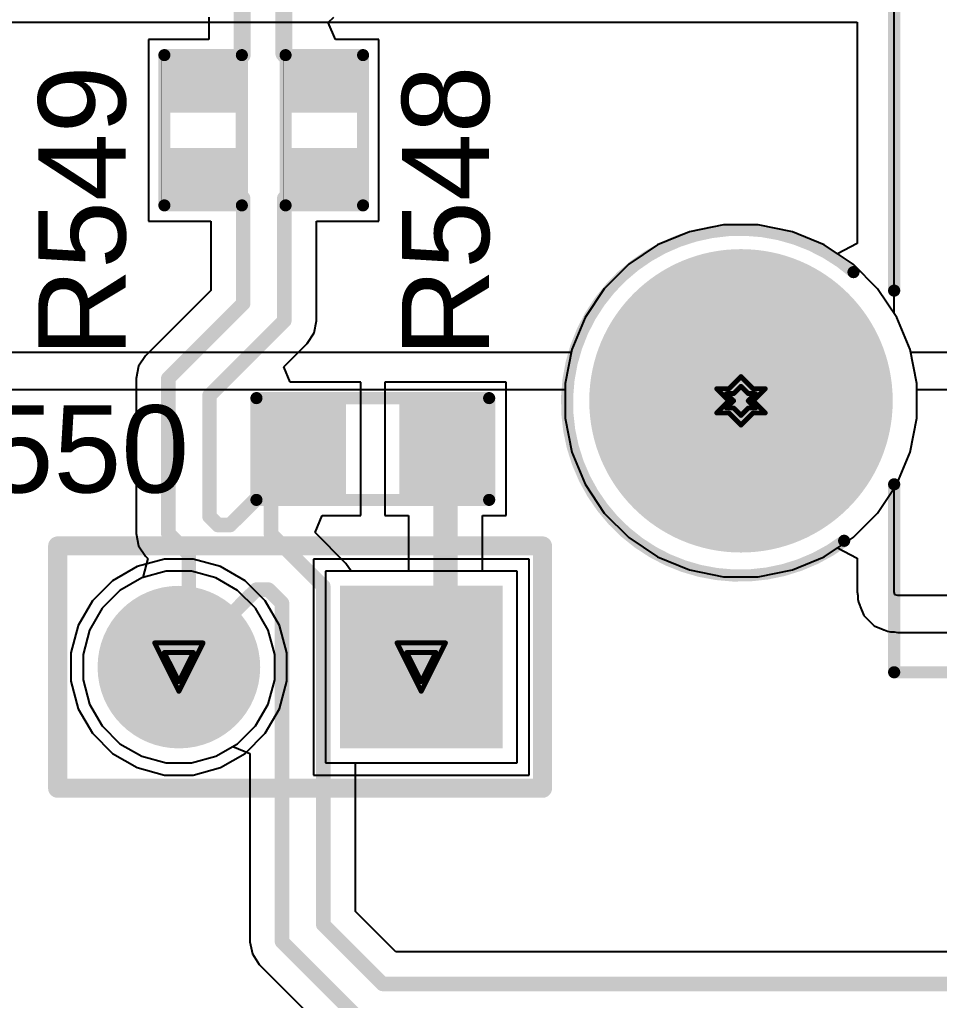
# Model space of a CAD drawing. Header units: inches. Extents: x 0 to 5379, y 0 to 5429.
# Drawn here: x 87.74 to 97.38, y 200.35 to 210.63 of the extents above; entities that cross this region are included whole.
import ezdxf

# ---------------------------------------------------------------- set-up
doc = ezdxf.new("R2010")
doc.units = ezdxf.units.IN
for name, color, linetype in [('Bottom Layer', 5, 'Continuous'), ('Bottom Solder', 6, 'Continuous'), ('Drill Drawing', 1, 'Continuous'), ('GND01', 16, 'Continuous'), ('GND02', 76, 'Continuous'), ('Multi-Layer', 9, 'Continuous'), ('Pad Holes', 156, 'Continuous'), ('PWR', 156, 'Continuous'), ('SIG 01', 90, 'Continuous'), ('Top Layer', 1, 'Continuous'), ('Top Overlay', 2, 'Continuous'), ('Top Paste', 8, 'Continuous'), ('Top Solder', 216, 'Continuous')]:
    doc.layers.add(name, color=color, linetype=linetype)
doc.styles.add('Arial', font='', dxfattribs={"height": 0.2})
doc.styles.get('Arial').set_extended_font_data('Arial')

# ---------------------------------------------------------------- blocks, each defined once
blk = doc.blocks.new('R___0603_230')
at = {"layer": 'Top Layer'}
for points in [[(-0.381, 0.4445), (-0.381, -0.4445), (-1.143, -0.4445), (-1.143, 0.4445)], [(1.143, 0.4445), (1.143, -0.4445), (0.381, -0.4445), (0.381, 0.4445)]]:
    blk.add_hatch(color=1, dxfattribs=at).paths.add_polyline_path(points)
at = {"layer": 'Top Paste'}
for points in [[(-0.381, 0.4445), (-0.381, -0.4445), (-1.143, -0.4445), (-1.143, 0.4445)], [(1.143, 0.4445), (1.143, -0.4445), (0.381, -0.4445), (0.381, 0.4445)]]:
    blk.add_hatch(color=8, dxfattribs=at).paths.add_polyline_path(points)
at = {"layer": 'Top Solder'}
for points in [[(-0.2794, 0.5461), (-0.2794, -0.5461), (-1.2446, -0.5461), (-1.2446, 0.5461)], [(1.2446, 0.5461), (1.2446, -0.5461), (0.2794, -0.5461), (0.2794, 0.5461)]]:
    blk.add_hatch(color=216, dxfattribs=at).paths.add_polyline_path(points)
at = {"layer": 'Top Overlay'}
for points in [[(-1.2192, 0.5334, 0.127, 0.127, 0), (-1.2192, -0.5334, 0.127, 0.127, 0)], [(1.2192, 0.5334, 0.127, 0.127, 0), (-1.2192, 0.5334, 0.127, 0.127, 0)], [(1.2192, 0.5334, 0.127, 0.127, 0), (1.2192, -0.5334, 0.127, 0.127, 0)], [(1.2192, -0.5334, 0.127, 0.127, 0), (-1.2192, -0.5334, 0.127, 0.127, 0)]]:
    blk.add_lwpolyline(points, format="xyseb", dxfattribs=at)
for points in [[(-1.25095, 0.5334, 0.0635, 0.0635, 1), (-1.18745, 0.5334, 0.0635, 0.0635, 1)], [(-1.25095, 0.5334, 0.0635, 0.0635, 1), (-1.18745, 0.5334, 0.0635, 0.0635, 1)], [(1.18745, 0.5334, 0.0635, 0.0635, 1), (1.25095, 0.5334, 0.0635, 0.0635, 1)], [(1.18745, 0.5334, 0.0635, 0.0635, 1), (1.25095, 0.5334, 0.0635, 0.0635, 1)], [(-1.25095, -0.5334, 0.0635, 0.0635, 1), (-1.18745, -0.5334, 0.0635, 0.0635, 1)], [(-1.25095, -0.5334, 0.0635, 0.0635, 1), (-1.18745, -0.5334, 0.0635, 0.0635, 1)], [(1.18745, -0.5334, 0.0635, 0.0635, 1), (1.25095, -0.5334, 0.0635, 0.0635, 1)], [(1.18745, -0.5334, 0.0635, 0.0635, 1), (1.25095, -0.5334, 0.0635, 0.0635, 1)]]:
    blk.add_lwpolyline(points, format="xyseb", close=True, dxfattribs=at)
blk = doc.blocks.new('R___0402_231')
at = {"layer": 'Top Layer'}
for points in [[(-0.699, -0.318), (-0.699, 0.317), (-0.241, 0.317), (-0.241, -0.318)], [(0.241, -0.318), (0.241, 0.317), (0.699, 0.317), (0.699, -0.318)]]:
    blk.add_hatch(color=1, dxfattribs=at).paths.add_polyline_path(points)
at = {"layer": 'Top Paste'}
for points in [[(-0.699, -0.318), (-0.699, 0.317), (-0.241, 0.317), (-0.241, -0.318)], [(0.241, -0.318), (0.241, 0.317), (0.699, 0.317), (0.699, -0.318)]]:
    blk.add_hatch(color=8, dxfattribs=at).paths.add_polyline_path(points)
at = {"layer": 'Top Solder'}
for points in [[(-0.754, -0.373), (-0.754, 0.373), (-0.186, 0.373), (-0.186, -0.373)], [(0.186, -0.373), (0.186, 0.373), (0.754, 0.373), (0.754, -0.373)]]:
    blk.add_hatch(color=216, dxfattribs=at).paths.add_polyline_path(points)
at = {"layer": 'Top Overlay'}
for points in [[(0.787, 0.406, 0.127, 0.127, 0), (-0.787, 0.406, 0.127, 0.127, 0)], [(-0.787, -0.406, 0.127, 0.127, 0), (-0.787, 0.406, 0.127, 0.127, 0)], [(0.787, -0.406, 0.127, 0.127, 0), (0.787, 0.406, 0.127, 0.127, 0)], [(0.787, -0.406, 0.127, 0.127, 0), (-0.787, -0.406, 0.127, 0.127, 0)], [(0.813, -0.432, 0.00323, 0.00323, 0), (-0.813, -0.432, 0.00323, 0.00323, 0)]]:
    blk.add_lwpolyline(points, format="xyseb", dxfattribs=at)
for points in [[(-0.819, 0.406, 0.0635, 0.0635, 1), (-0.756, 0.406, 0.0635, 0.0635, 1)], [(-0.819, 0.406, 0.0635, 0.0635, 1), (-0.756, 0.406, 0.0635, 0.0635, 1)], [(0.756, 0.406, 0.0635, 0.0635, 1), (0.819, 0.406, 0.0635, 0.0635, 1)], [(0.756, 0.406, 0.0635, 0.0635, 1), (0.819, 0.406, 0.0635, 0.0635, 1)], [(-0.819, -0.406, 0.0635, 0.0635, 1), (-0.756, -0.406, 0.0635, 0.0635, 1)], [(-0.819, -0.406, 0.0635, 0.0635, 1), (-0.756, -0.406, 0.0635, 0.0635, 1)], [(0.756, -0.406, 0.0635, 0.0635, 1), (0.819, -0.406, 0.0635, 0.0635, 1)], [(0.756, -0.406, 0.0635, 0.0635, 1), (0.819, -0.406, 0.0635, 0.0635, 1)], [(-0.814, -0.432, 0.00161, 0.00161, 1), (-0.812, -0.432, 0.00161, 0.00161, 1)], [(0.812, -0.432, 0.00161, 0.00161, 1), (0.814, -0.432, 0.00161, 0.00161, 1)]]:
    blk.add_lwpolyline(points, format="xyseb", close=True, dxfattribs=at)
blk = doc.blocks.new('R___0402_232')
at = {"layer": 'Top Layer'}
for points in [[(-0.699, -0.318), (-0.699, 0.317), (-0.241, 0.317), (-0.241, -0.318)], [(0.241, -0.318), (0.241, 0.317), (0.699, 0.317), (0.699, -0.318)]]:
    blk.add_hatch(color=1, dxfattribs=at).paths.add_polyline_path(points)
at = {"layer": 'Top Paste'}
for points in [[(-0.699, -0.318), (-0.699, 0.317), (-0.241, 0.317), (-0.241, -0.318)], [(0.241, -0.318), (0.241, 0.317), (0.699, 0.317), (0.699, -0.318)]]:
    blk.add_hatch(color=8, dxfattribs=at).paths.add_polyline_path(points)
at = {"layer": 'Top Solder'}
for points in [[(-0.754, -0.373), (-0.754, 0.373), (-0.186, 0.373), (-0.186, -0.373)], [(0.186, -0.373), (0.186, 0.373), (0.754, 0.373), (0.754, -0.373)]]:
    blk.add_hatch(color=216, dxfattribs=at).paths.add_polyline_path(points)
at = {"layer": 'Top Overlay'}
for points in [[(0.787, 0.406, 0.127, 0.127, 0), (-0.787, 0.406, 0.127, 0.127, 0)], [(-0.787, -0.406, 0.127, 0.127, 0), (-0.787, 0.406, 0.127, 0.127, 0)], [(0.787, -0.406, 0.127, 0.127, 0), (0.787, 0.406, 0.127, 0.127, 0)], [(0.787, -0.406, 0.127, 0.127, 0), (-0.787, -0.406, 0.127, 0.127, 0)], [(0.813, -0.432, 0.00323, 0.00323, 0), (-0.813, -0.432, 0.00323, 0.00323, 0)]]:
    blk.add_lwpolyline(points, format="xyseb", dxfattribs=at)
for points in [[(-0.819, 0.406, 0.0635, 0.0635, 1), (-0.756, 0.406, 0.0635, 0.0635, 1)], [(-0.819, 0.406, 0.0635, 0.0635, 1), (-0.756, 0.406, 0.0635, 0.0635, 1)], [(0.756, 0.406, 0.0635, 0.0635, 1), (0.819, 0.406, 0.0635, 0.0635, 1)], [(0.756, 0.406, 0.0635, 0.0635, 1), (0.819, 0.406, 0.0635, 0.0635, 1)], [(-0.819, -0.406, 0.0635, 0.0635, 1), (-0.756, -0.406, 0.0635, 0.0635, 1)], [(-0.819, -0.406, 0.0635, 0.0635, 1), (-0.756, -0.406, 0.0635, 0.0635, 1)], [(0.756, -0.406, 0.0635, 0.0635, 1), (0.819, -0.406, 0.0635, 0.0635, 1)], [(0.756, -0.406, 0.0635, 0.0635, 1), (0.819, -0.406, 0.0635, 0.0635, 1)], [(-0.814, -0.432, 0.00161, 0.00161, 1), (-0.812, -0.432, 0.00161, 0.00161, 1)], [(0.812, -0.432, 0.00161, 0.00161, 1), (0.814, -0.432, 0.00161, 0.00161, 1)]]:
    blk.add_lwpolyline(points, format="xyseb", close=True, dxfattribs=at)
blk = doc.blocks.new('1_770182_0_795')
at = {"layer": 'Bottom Solder'}
h = blk.add_hatch(color=6, dxfattribs=at)
edge = h.paths.add_edge_path()
edge.add_arc((6.365, 4.14), 0.102, 0, 360)
at = {"layer": 'Pad Holes'}
h = blk.add_hatch(color=7, dxfattribs=at)
edge = h.paths.add_edge_path()
edge.add_arc((6.365, 4.14), 1.59, 0, 360)
at = {"layer": 'Top Solder'}
h = blk.add_hatch(color=216, dxfattribs=at)
edge = h.paths.add_edge_path()
edge.add_arc((6.365, 4.14), 0.102, 0, 360)
at = {"layer": 'Top Overlay'}
for points in [[(4.76, 6.985, 0.127, 0.127, 0), (-1.03, 6.985, 0.127, 0.127, 0)], [(4.76, 6.985, 0.127, 0.127, 0), (4.76, 5.015, 0.127, 0.127, 0)], [(5.284, 5.607, 0.127, 0.127, -2.096544), (5.186, 2.791, 0.127, 0.127, 0)], [(4.76, 2.985, 0.127, 0.127, 0), (4.76, -6.985, 0.127, 0.127, 0)]]:
    blk.add_lwpolyline(points, format="xyseb", dxfattribs=at)
for points in [[(4.728, 6.985, 0.0635, 0.0635, 1), (4.792, 6.985, 0.0635, 0.0635, 1)], [(4.728, 6.985, 0.0635, 0.0635, 1), (4.792, 6.985, 0.0635, 0.0635, 1)], [(5.252, 5.607, 0.0635, 0.0635, 1), (5.316, 5.607, 0.0635, 0.0635, 1)], [(4.728, 5.015, 0.0635, 0.0635, 1), (4.792, 5.015, 0.0635, 0.0635, 1)], [(4.728, 2.985, 0.0635, 0.0635, 1), (4.792, 2.985, 0.0635, 0.0635, 1)], [(5.154, 2.791, 0.0635, 0.0635, 1), (5.218, 2.791, 0.0635, 0.0635, 1)]]:
    blk.add_lwpolyline(points, format="xyseb", close=True, dxfattribs=at)
blk = doc.blocks.new('HDR1X2__796')
at = {"layer": 'Bottom Layer'}
blk.add_hatch(color=5, dxfattribs=at).paths.add_polyline_path([(-0.75, 0.75), (0.75, 0.75), (0.75, -0.75), (-0.75, -0.75)])
h = blk.add_hatch(color=5, dxfattribs=at)
edge = h.paths.add_edge_path()
edge.add_arc((2.54, 0), 0.75, 0, 360)
at = {"layer": 'Bottom Solder'}
blk.add_hatch(color=6, dxfattribs=at).paths.add_polyline_path([(-0.852, 0.852), (0.852, 0.852), (0.852, -0.852), (-0.852, -0.852)])
h = blk.add_hatch(color=6, dxfattribs=at)
edge = h.paths.add_edge_path()
edge.add_arc((2.54, 0), 0.852, 0, 360)
at = {"layer": 'GND01'}
blk.add_hatch(color=16, dxfattribs=at).paths.add_polyline_path([(-0.75, 0.75), (0.75, 0.75), (0.75, -0.75), (-0.75, -0.75)])
h = blk.add_hatch(color=16, dxfattribs=at)
edge = h.paths.add_edge_path()
edge.add_arc((2.54, 0), 0.75, 0, 360)
at = {"layer": 'GND02'}
blk.add_hatch(color=76, dxfattribs=at).paths.add_polyline_path([(-0.75, 0.75), (0.75, 0.75), (0.75, -0.75), (-0.75, -0.75)])
h = blk.add_hatch(color=76, dxfattribs=at)
edge = h.paths.add_edge_path()
edge.add_arc((2.54, 0), 0.75, 0, 360)
at = {"layer": 'Multi-Layer'}
blk.add_hatch(color=9, dxfattribs=at).paths.add_polyline_path([(-0.75, 0.75), (0.75, 0.75), (0.75, -0.75), (-0.75, -0.75)])
h = blk.add_hatch(color=9, dxfattribs=at)
edge = h.paths.add_edge_path()
edge.add_arc((2.54, 0), 0.75, 0, 360)
at = {"layer": 'Pad Holes'}
h = blk.add_hatch(color=7, dxfattribs=at)
edge = h.paths.add_edge_path()
edge.add_arc((0, 0), 0.45, 0, 360)
h = blk.add_hatch(color=7, dxfattribs=at)
edge = h.paths.add_edge_path()
edge.add_arc((2.54, 0), 0.45, 0, 360)
at = {"layer": 'PWR'}
blk.add_hatch(color=156, dxfattribs=at).paths.add_polyline_path([(-0.75, 0.75), (0.75, 0.75), (0.75, -0.75), (-0.75, -0.75)])
h = blk.add_hatch(color=156, dxfattribs=at)
edge = h.paths.add_edge_path()
edge.add_arc((2.54, 0), 0.75, 0, 360)
at = {"layer": 'SIG 01'}
blk.add_hatch(color=90, dxfattribs=at).paths.add_polyline_path([(-0.75, 0.75), (0.75, 0.75), (0.75, -0.75), (-0.75, -0.75)])
h = blk.add_hatch(color=90, dxfattribs=at)
edge = h.paths.add_edge_path()
edge.add_arc((2.54, 0), 0.75, 0, 360)
at = {"layer": 'Top Layer'}
blk.add_hatch(color=1, dxfattribs=at).paths.add_polyline_path([(-0.75, 0.75), (0.75, 0.75), (0.75, -0.75), (-0.75, -0.75)])
h = blk.add_hatch(color=1, dxfattribs=at)
edge = h.paths.add_edge_path()
edge.add_arc((2.54, 0), 0.75, 0, 360)
at = {"layer": 'Top Solder'}
blk.add_hatch(color=216, dxfattribs=at).paths.add_polyline_path([(-0.852, 0.852), (0.852, 0.852), (0.852, -0.852), (-0.852, -0.852)])
h = blk.add_hatch(color=216, dxfattribs=at)
edge = h.paths.add_edge_path()
edge.add_arc((2.54, 0), 0.852, 0, 360)
at = {"layer": 'Top Overlay'}
for points in [[(-1.27, 1.27, 0.2, 0.2, 0), (-1.27, -1.27, 0.2, 0.2, 0)], [(3.81, 1.27, 0.2, 0.2, 0), (-1.27, 1.27, 0.2, 0.2, 0)], [(3.81, 1.27, 0.2, 0.2, 0), (3.81, -1.27, 0.2, 0.2, 0)], [(3.81, -1.27, 0.2, 0.2, 0), (-1.27, -1.27, 0.2, 0.2, 0)]]:
    blk.add_lwpolyline(points, format="xyseb", dxfattribs=at)
for points in [[(-1.32, 1.27, 0.1, 0.1, 1), (-1.22, 1.27, 0.1, 0.1, 1)], [(-1.32, 1.27, 0.1, 0.1, 1), (-1.22, 1.27, 0.1, 0.1, 1)], [(3.76, 1.27, 0.1, 0.1, 1), (3.86, 1.27, 0.1, 0.1, 1)], [(3.76, 1.27, 0.1, 0.1, 1), (3.86, 1.27, 0.1, 0.1, 1)], [(-1.32, -1.27, 0.1, 0.1, 1), (-1.22, -1.27, 0.1, 0.1, 1)], [(-1.32, -1.27, 0.1, 0.1, 1), (-1.22, -1.27, 0.1, 0.1, 1)], [(3.76, -1.27, 0.1, 0.1, 1), (3.86, -1.27, 0.1, 0.1, 1)], [(3.76, -1.27, 0.1, 0.1, 1), (3.86, -1.27, 0.1, 0.1, 1)]]:
    blk.add_lwpolyline(points, format="xyseb", close=True, dxfattribs=at)

msp = doc.modelspace()

# ---------------------------------------------------------------- linework, layer by layer
at = {"layer": 'Bottom Layer'}
for p, q in [((95.118, 208.483), (94.762, 208.412)), ((95.481, 208.483), (95.118, 208.483)), ((95.838, 208.412), (95.481, 208.483)), ((94.762, 208.412), (94.426, 208.273)), ((96.173, 208.273), (95.838, 208.412)), ((94.426, 208.273), (94.124, 208.071)), ((96.475, 208.071), (96.173, 208.273)), ((94.124, 208.071), (93.867, 207.814)), ((96.732, 207.814), (96.475, 208.071)), ((93.867, 207.814), (93.666, 207.512)), ((96.934, 207.512), (96.732, 207.814)), ((93.666, 207.512), (93.527, 207.177)), ((97.073, 207.177), (96.934, 207.512)), ((93.527, 207.177), (93.456, 206.82)), ((97.144, 206.82), (97.073, 207.177)), ((93.456, 206.82), (93.456, 206.457)), ((97.144, 206.457), (97.144, 206.82)), ((93.456, 206.457), (93.527, 206.101)), ((97.073, 206.101), (97.144, 206.457)), ((93.527, 206.101), (93.666, 205.765)), ((96.934, 205.765), (97.073, 206.101)), ((93.666, 205.765), (93.867, 205.463)), ((96.732, 205.463), (96.934, 205.765)), ((93.867, 205.463), (94.124, 205.206)), ((96.475, 205.206), (96.732, 205.463)), ((94.124, 205.206), (94.426, 205.005)), ((96.173, 205.005), (96.475, 205.206)), ((94.426, 205.005), (94.762, 204.866)), ((95.838, 204.866), (96.173, 205.005)), ((89.022, 204.784), (88.793, 204.652)), ((89.278, 204.852), (89.022, 204.784)), ((89.542, 204.852), (89.278, 204.852)), ((89.797, 204.784), (89.542, 204.852)), ((90.026, 204.652), (89.797, 204.784)), ((92.954, 204.852), (90.946, 204.852)), ((90.946, 204.852), (90.946, 202.844)), ((92.954, 202.844), (92.954, 204.852)), ((94.762, 204.866), (95.118, 204.795)), ((95.118, 204.795), (95.481, 204.795)), ((95.481, 204.795), (95.838, 204.866)), ((88.793, 204.652), (88.606, 204.465)), ((90.213, 204.465), (90.026, 204.652)), ((88.606, 204.465), (88.474, 204.236)), ((90.345, 204.236), (90.213, 204.465)), ((88.474, 204.236), (88.406, 203.981)), ((90.414, 203.981), (90.345, 204.236)), ((88.406, 203.981), (88.406, 203.716)), ((90.414, 203.716), (90.414, 203.981)), ((88.406, 203.716), (88.474, 203.461)), ((90.345, 203.461), (90.414, 203.716)), ((88.474, 203.461), (88.606, 203.232)), ((90.213, 203.232), (90.345, 203.461)), ((88.606, 203.232), (88.793, 203.045)), ((90.026, 203.045), (90.213, 203.232)), ((88.793, 203.045), (89.022, 202.913)), ((89.797, 202.913), (90.026, 203.045)), ((89.022, 202.913), (89.278, 202.844)), ((89.278, 202.844), (89.542, 202.844)), ((89.542, 202.844), (89.797, 202.913)), ((90.946, 202.844), (92.954, 202.844))]:
    msp.add_line(p, q, dxfattribs=at)
at = {"layer": 'Drill Drawing'}
for points in [[(95.173, 206.766, 0.0508, 0.0508, 0), (95.3, 206.893, 0.0508, 0.0508, 0)], [(95.3, 206.893, 0.0508, 0.0508, 0), (95.427, 206.766, 0.0508, 0.0508, 0)], [(95.046, 206.766, 0.0508, 0.0508, 0), (95.173, 206.639, 0.0508, 0.0508, 0)], [(95.046, 206.766, 0.0508, 0.0508, 0), (95.173, 206.766, 0.0508, 0.0508, 0)], [(95.147, 206.715, 0.0508, 0.0508, 0), (95.224, 206.639, 0.0508, 0.0508, 0)], [(95.147, 206.715, 0.0508, 0.0508, 0), (95.224, 206.715, 0.0508, 0.0508, 0)], [(95.224, 206.715, 0.0508, 0.0508, 0), (95.3, 206.791, 0.0508, 0.0508, 0)], [(95.3, 206.791, 0.0508, 0.0508, 0), (95.376, 206.715, 0.0508, 0.0508, 0)], [(95.376, 206.715, 0.0508, 0.0508, 0), (95.452, 206.715, 0.0508, 0.0508, 0)], [(95.376, 206.639, 0.0508, 0.0508, 0), (95.452, 206.715, 0.0508, 0.0508, 0)], [(95.427, 206.766, 0.0508, 0.0508, 0), (95.554, 206.766, 0.0508, 0.0508, 0)], [(95.427, 206.639, 0.0508, 0.0508, 0), (95.554, 206.766, 0.0508, 0.0508, 0)], [(95.046, 206.512, 0.0508, 0.0508, 0), (95.173, 206.639, 0.0508, 0.0508, 0)], [(95.147, 206.563, 0.0508, 0.0508, 0), (95.224, 206.639, 0.0508, 0.0508, 0)], [(95.376, 206.639, 0.0508, 0.0508, 0), (95.452, 206.563, 0.0508, 0.0508, 0)], [(95.427, 206.639, 0.0508, 0.0508, 0), (95.554, 206.512, 0.0508, 0.0508, 0)], [(95.046, 206.512, 0.0508, 0.0508, 0), (95.173, 206.512, 0.0508, 0.0508, 0)], [(95.147, 206.563, 0.0508, 0.0508, 0), (95.224, 206.563, 0.0508, 0.0508, 0)], [(95.173, 206.512, 0.0508, 0.0508, 0), (95.3, 206.385, 0.0508, 0.0508, 0)], [(95.224, 206.563, 0.0508, 0.0508, 0), (95.3, 206.486, 0.0508, 0.0508, 0)], [(95.3, 206.486, 0.0508, 0.0508, 0), (95.376, 206.563, 0.0508, 0.0508, 0)], [(95.3, 206.385, 0.0508, 0.0508, 0), (95.427, 206.512, 0.0508, 0.0508, 0)], [(95.376, 206.563, 0.0508, 0.0508, 0), (95.452, 206.563, 0.0508, 0.0508, 0)], [(95.427, 206.512, 0.0508, 0.0508, 0), (95.554, 206.512, 0.0508, 0.0508, 0)], [(89.156, 204.102, 0.0508, 0.0508, 0), (89.664, 204.102, 0.0508, 0.0508, 0)], [(89.156, 204.102, 0.0508, 0.0508, 0), (89.41, 203.594, 0.0508, 0.0508, 0)], [(89.41, 203.594, 0.0508, 0.0508, 0), (89.664, 204.102, 0.0508, 0.0508, 0)], [(91.696, 204.102, 0.0508, 0.0508, 0), (92.204, 204.102, 0.0508, 0.0508, 0)], [(91.696, 204.102, 0.0508, 0.0508, 0), (91.95, 203.594, 0.0508, 0.0508, 0)], [(91.95, 203.594, 0.0508, 0.0508, 0), (92.204, 204.102, 0.0508, 0.0508, 0)], [(89.257, 204.001, 0.0508, 0.0508, 0), (89.562, 204.001, 0.0508, 0.0508, 0)], [(89.257, 204.001, 0.0508, 0.0508, 0), (89.41, 203.696, 0.0508, 0.0508, 0)], [(89.41, 203.696, 0.0508, 0.0508, 0), (89.562, 204.001, 0.0508, 0.0508, 0)], [(91.797, 204.001, 0.0508, 0.0508, 0), (92.102, 204.001, 0.0508, 0.0508, 0)], [(91.797, 204.001, 0.0508, 0.0508, 0), (91.95, 203.696, 0.0508, 0.0508, 0)], [(91.95, 203.696, 0.0508, 0.0508, 0), (92.102, 204.001, 0.0508, 0.0508, 0)]]:
    msp.add_lwpolyline(points, format="xyseb", dxfattribs=at)
for points in [[(95.287, 206.893, 0.0254, 0.0254, 1), (95.313, 206.893, 0.0254, 0.0254, 1)], [(95.287, 206.893, 0.0254, 0.0254, 1), (95.313, 206.893, 0.0254, 0.0254, 1)], [(95.033, 206.766, 0.0254, 0.0254, 1), (95.059, 206.766, 0.0254, 0.0254, 1)], [(95.033, 206.766, 0.0254, 0.0254, 1), (95.059, 206.766, 0.0254, 0.0254, 1)], [(95.135, 206.715, 0.0254, 0.0254, 1), (95.16, 206.715, 0.0254, 0.0254, 1)], [(95.135, 206.715, 0.0254, 0.0254, 1), (95.16, 206.715, 0.0254, 0.0254, 1)], [(95.16, 206.766, 0.0254, 0.0254, 1), (95.186, 206.766, 0.0254, 0.0254, 1)], [(95.16, 206.766, 0.0254, 0.0254, 1), (95.186, 206.766, 0.0254, 0.0254, 1)], [(95.211, 206.715, 0.0254, 0.0254, 1), (95.236, 206.715, 0.0254, 0.0254, 1)], [(95.211, 206.715, 0.0254, 0.0254, 1), (95.236, 206.715, 0.0254, 0.0254, 1)], [(95.287, 206.791, 0.0254, 0.0254, 1), (95.313, 206.791, 0.0254, 0.0254, 1)], [(95.287, 206.791, 0.0254, 0.0254, 1), (95.313, 206.791, 0.0254, 0.0254, 1)], [(95.363, 206.715, 0.0254, 0.0254, 1), (95.389, 206.715, 0.0254, 0.0254, 1)], [(95.363, 206.715, 0.0254, 0.0254, 1), (95.389, 206.715, 0.0254, 0.0254, 1)], [(95.414, 206.766, 0.0254, 0.0254, 1), (95.44, 206.766, 0.0254, 0.0254, 1)], [(95.414, 206.766, 0.0254, 0.0254, 1), (95.44, 206.766, 0.0254, 0.0254, 1)], [(95.44, 206.715, 0.0254, 0.0254, 1), (95.465, 206.715, 0.0254, 0.0254, 1)], [(95.44, 206.715, 0.0254, 0.0254, 1), (95.465, 206.715, 0.0254, 0.0254, 1)], [(95.541, 206.766, 0.0254, 0.0254, 1), (95.567, 206.766, 0.0254, 0.0254, 1)], [(95.541, 206.766, 0.0254, 0.0254, 1), (95.567, 206.766, 0.0254, 0.0254, 1)], [(95.16, 206.639, 0.0254, 0.0254, 1), (95.186, 206.639, 0.0254, 0.0254, 1)], [(95.16, 206.639, 0.0254, 0.0254, 1), (95.186, 206.639, 0.0254, 0.0254, 1)], [(95.211, 206.639, 0.0254, 0.0254, 1), (95.236, 206.639, 0.0254, 0.0254, 1)], [(95.211, 206.639, 0.0254, 0.0254, 1), (95.236, 206.639, 0.0254, 0.0254, 1)], [(95.363, 206.639, 0.0254, 0.0254, 1), (95.389, 206.639, 0.0254, 0.0254, 1)], [(95.363, 206.639, 0.0254, 0.0254, 1), (95.389, 206.639, 0.0254, 0.0254, 1)], [(95.414, 206.639, 0.0254, 0.0254, 1), (95.44, 206.639, 0.0254, 0.0254, 1)], [(95.414, 206.639, 0.0254, 0.0254, 1), (95.44, 206.639, 0.0254, 0.0254, 1)], [(95.033, 206.512, 0.0254, 0.0254, 1), (95.059, 206.512, 0.0254, 0.0254, 1)], [(95.033, 206.512, 0.0254, 0.0254, 1), (95.059, 206.512, 0.0254, 0.0254, 1)], [(95.135, 206.563, 0.0254, 0.0254, 1), (95.16, 206.563, 0.0254, 0.0254, 1)], [(95.135, 206.563, 0.0254, 0.0254, 1), (95.16, 206.563, 0.0254, 0.0254, 1)], [(95.16, 206.512, 0.0254, 0.0254, 1), (95.186, 206.512, 0.0254, 0.0254, 1)], [(95.16, 206.512, 0.0254, 0.0254, 1), (95.186, 206.512, 0.0254, 0.0254, 1)], [(95.211, 206.563, 0.0254, 0.0254, 1), (95.236, 206.563, 0.0254, 0.0254, 1)], [(95.211, 206.563, 0.0254, 0.0254, 1), (95.236, 206.563, 0.0254, 0.0254, 1)], [(95.363, 206.563, 0.0254, 0.0254, 1), (95.389, 206.563, 0.0254, 0.0254, 1)], [(95.363, 206.563, 0.0254, 0.0254, 1), (95.389, 206.563, 0.0254, 0.0254, 1)], [(95.414, 206.512, 0.0254, 0.0254, 1), (95.44, 206.512, 0.0254, 0.0254, 1)], [(95.414, 206.512, 0.0254, 0.0254, 1), (95.44, 206.512, 0.0254, 0.0254, 1)], [(95.44, 206.563, 0.0254, 0.0254, 1), (95.465, 206.563, 0.0254, 0.0254, 1)], [(95.44, 206.563, 0.0254, 0.0254, 1), (95.465, 206.563, 0.0254, 0.0254, 1)], [(95.541, 206.512, 0.0254, 0.0254, 1), (95.567, 206.512, 0.0254, 0.0254, 1)], [(95.541, 206.512, 0.0254, 0.0254, 1), (95.567, 206.512, 0.0254, 0.0254, 1)], [(95.287, 206.486, 0.0254, 0.0254, 1), (95.313, 206.486, 0.0254, 0.0254, 1)], [(95.287, 206.486, 0.0254, 0.0254, 1), (95.313, 206.486, 0.0254, 0.0254, 1)], [(95.287, 206.385, 0.0254, 0.0254, 1), (95.313, 206.385, 0.0254, 0.0254, 1)], [(95.287, 206.385, 0.0254, 0.0254, 1), (95.313, 206.385, 0.0254, 0.0254, 1)], [(89.143, 204.102, 0.0254, 0.0254, 1), (89.168, 204.102, 0.0254, 0.0254, 1)], [(89.143, 204.102, 0.0254, 0.0254, 1), (89.168, 204.102, 0.0254, 0.0254, 1)], [(89.651, 204.102, 0.0254, 0.0254, 1), (89.676, 204.102, 0.0254, 0.0254, 1)], [(89.651, 204.102, 0.0254, 0.0254, 1), (89.676, 204.102, 0.0254, 0.0254, 1)], [(91.683, 204.102, 0.0254, 0.0254, 1), (91.708, 204.102, 0.0254, 0.0254, 1)], [(91.683, 204.102, 0.0254, 0.0254, 1), (91.708, 204.102, 0.0254, 0.0254, 1)], [(92.191, 204.102, 0.0254, 0.0254, 1), (92.216, 204.102, 0.0254, 0.0254, 1)], [(92.191, 204.102, 0.0254, 0.0254, 1), (92.216, 204.102, 0.0254, 0.0254, 1)], [(89.245, 204.001, 0.0254, 0.0254, 1), (89.27, 204.001, 0.0254, 0.0254, 1)], [(89.245, 204.001, 0.0254, 0.0254, 1), (89.27, 204.001, 0.0254, 0.0254, 1)], [(89.549, 204.001, 0.0254, 0.0254, 1), (89.575, 204.001, 0.0254, 0.0254, 1)], [(89.549, 204.001, 0.0254, 0.0254, 1), (89.575, 204.001, 0.0254, 0.0254, 1)], [(91.785, 204.001, 0.0254, 0.0254, 1), (91.81, 204.001, 0.0254, 0.0254, 1)], [(91.785, 204.001, 0.0254, 0.0254, 1), (91.81, 204.001, 0.0254, 0.0254, 1)], [(92.089, 204.001, 0.0254, 0.0254, 1), (92.115, 204.001, 0.0254, 0.0254, 1)], [(92.089, 204.001, 0.0254, 0.0254, 1), (92.115, 204.001, 0.0254, 0.0254, 1)], [(89.397, 203.696, 0.0254, 0.0254, 1), (89.422, 203.696, 0.0254, 0.0254, 1)], [(89.397, 203.696, 0.0254, 0.0254, 1), (89.422, 203.696, 0.0254, 0.0254, 1)], [(91.937, 203.696, 0.0254, 0.0254, 1), (91.962, 203.696, 0.0254, 0.0254, 1)], [(91.937, 203.696, 0.0254, 0.0254, 1), (91.962, 203.696, 0.0254, 0.0254, 1)], [(89.397, 203.594, 0.0254, 0.0254, 1), (89.422, 203.594, 0.0254, 0.0254, 1)], [(89.397, 203.594, 0.0254, 0.0254, 1), (89.422, 203.594, 0.0254, 0.0254, 1)], [(91.937, 203.594, 0.0254, 0.0254, 1), (91.962, 203.594, 0.0254, 0.0254, 1)], [(91.937, 203.594, 0.0254, 0.0254, 1), (91.962, 203.594, 0.0254, 0.0254, 1)]]:
    msp.add_lwpolyline(points, format="xyseb", close=True, dxfattribs=at)
at = {"layer": 'GND01'}
for p, q in [((95.118, 208.483), (94.762, 208.412)), ((95.481, 208.483), (95.118, 208.483)), ((95.838, 208.412), (95.481, 208.483)), ((94.762, 208.412), (94.426, 208.273)), ((96.173, 208.273), (95.838, 208.412)), ((94.426, 208.273), (94.124, 208.071)), ((96.475, 208.071), (96.173, 208.273)), ((94.124, 208.071), (93.867, 207.814)), ((96.732, 207.814), (96.475, 208.071)), ((93.867, 207.814), (93.666, 207.512)), ((96.934, 207.512), (96.732, 207.814)), ((93.666, 207.512), (93.527, 207.177)), ((97.073, 207.177), (96.934, 207.512)), ((93.527, 207.177), (93.456, 206.82)), ((97.144, 206.82), (97.073, 207.177)), ((93.456, 206.82), (93.456, 206.457)), ((97.144, 206.457), (97.144, 206.82)), ((93.456, 206.457), (93.527, 206.101)), ((97.073, 206.101), (97.144, 206.457)), ((93.527, 206.101), (93.666, 205.765)), ((96.934, 205.765), (97.073, 206.101)), ((93.666, 205.765), (93.867, 205.463)), ((96.732, 205.463), (96.934, 205.765)), ((93.867, 205.463), (94.124, 205.206)), ((96.475, 205.206), (96.732, 205.463)), ((94.124, 205.206), (94.426, 205.005)), ((96.173, 205.005), (96.475, 205.206)), ((94.426, 205.005), (94.762, 204.866)), ((95.838, 204.866), (96.173, 205.005)), ((89.022, 204.784), (88.793, 204.652)), ((89.278, 204.852), (89.022, 204.784)), ((89.542, 204.852), (89.278, 204.852)), ((89.797, 204.784), (89.542, 204.852)), ((90.026, 204.652), (89.797, 204.784)), ((92.954, 204.852), (90.946, 204.852)), ((90.946, 204.852), (90.946, 202.844)), ((92.954, 202.844), (92.954, 204.852)), ((94.762, 204.866), (95.118, 204.795)), ((95.118, 204.795), (95.481, 204.795)), ((95.481, 204.795), (95.838, 204.866)), ((88.793, 204.652), (88.606, 204.465)), ((90.213, 204.465), (90.026, 204.652)), ((88.606, 204.465), (88.474, 204.236)), ((90.345, 204.236), (90.213, 204.465)), ((88.474, 204.236), (88.406, 203.981)), ((90.414, 203.981), (90.345, 204.236)), ((88.406, 203.981), (88.406, 203.716)), ((90.414, 203.716), (90.414, 203.981)), ((88.406, 203.716), (88.474, 203.461)), ((90.345, 203.461), (90.414, 203.716)), ((88.474, 203.461), (88.606, 203.232)), ((90.213, 203.232), (90.345, 203.461)), ((88.606, 203.232), (88.793, 203.045)), ((90.026, 203.045), (90.213, 203.232)), ((88.793, 203.045), (89.022, 202.913)), ((89.797, 202.913), (90.026, 203.045)), ((89.022, 202.913), (89.278, 202.844)), ((89.278, 202.844), (89.542, 202.844)), ((89.542, 202.844), (89.797, 202.913)), ((90.946, 202.844), (92.954, 202.844))]:
    msp.add_line(p, q, dxfattribs=at)
at = {"layer": 'GND02'}
for p, q in [((95.118, 208.483), (94.762, 208.412)), ((95.481, 208.483), (95.118, 208.483)), ((95.838, 208.412), (95.481, 208.483)), ((94.762, 208.412), (94.426, 208.273)), ((96.173, 208.273), (95.838, 208.412)), ((94.426, 208.273), (94.124, 208.071)), ((96.475, 208.071), (96.173, 208.273)), ((94.124, 208.071), (93.867, 207.814)), ((96.732, 207.814), (96.475, 208.071)), ((93.867, 207.814), (93.666, 207.512)), ((96.934, 207.512), (96.732, 207.814)), ((93.666, 207.512), (93.527, 207.177)), ((97.073, 207.177), (96.934, 207.512)), ((93.527, 207.177), (93.456, 206.82)), ((97.144, 206.82), (97.073, 207.177)), ((93.456, 206.82), (93.456, 206.457)), ((97.144, 206.457), (97.144, 206.82)), ((93.456, 206.457), (93.527, 206.101)), ((97.073, 206.101), (97.144, 206.457)), ((93.527, 206.101), (93.666, 205.765)), ((96.934, 205.765), (97.073, 206.101)), ((93.666, 205.765), (93.867, 205.463)), ((96.732, 205.463), (96.934, 205.765)), ((93.867, 205.463), (94.124, 205.206)), ((96.475, 205.206), (96.732, 205.463)), ((94.124, 205.206), (94.426, 205.005)), ((96.173, 205.005), (96.475, 205.206)), ((94.426, 205.005), (94.762, 204.866)), ((95.838, 204.866), (96.173, 205.005)), ((89.022, 204.784), (88.793, 204.652)), ((89.278, 204.852), (89.022, 204.784)), ((89.542, 204.852), (89.278, 204.852)), ((89.797, 204.784), (89.542, 204.852)), ((90.026, 204.652), (89.797, 204.784)), ((92.954, 204.852), (90.946, 204.852)), ((90.946, 204.852), (90.946, 202.844)), ((92.954, 202.844), (92.954, 204.852)), ((94.762, 204.866), (95.118, 204.795)), ((95.118, 204.795), (95.481, 204.795)), ((95.481, 204.795), (95.838, 204.866)), ((88.793, 204.652), (88.606, 204.465)), ((90.213, 204.465), (90.026, 204.652)), ((88.606, 204.465), (88.474, 204.236)), ((90.345, 204.236), (90.213, 204.465)), ((88.474, 204.236), (88.406, 203.981)), ((90.414, 203.981), (90.345, 204.236)), ((88.406, 203.981), (88.406, 203.716)), ((90.414, 203.716), (90.414, 203.981)), ((88.406, 203.716), (88.474, 203.461)), ((90.345, 203.461), (90.414, 203.716)), ((88.474, 203.461), (88.606, 203.232)), ((90.213, 203.232), (90.345, 203.461)), ((88.606, 203.232), (88.793, 203.045)), ((90.026, 203.045), (90.213, 203.232)), ((88.793, 203.045), (89.022, 202.913)), ((89.797, 202.913), (90.026, 203.045)), ((89.022, 202.913), (89.278, 202.844)), ((89.278, 202.844), (89.542, 202.844)), ((89.542, 202.844), (89.797, 202.913)), ((90.946, 202.844), (92.954, 202.844))]:
    msp.add_line(p, q, dxfattribs=at)
at = {"layer": 'PWR'}
for p, q in [((95.118, 208.483), (94.762, 208.412)), ((95.481, 208.483), (95.118, 208.483)), ((95.838, 208.412), (95.481, 208.483)), ((94.762, 208.412), (94.426, 208.273)), ((96.173, 208.273), (95.838, 208.412)), ((94.426, 208.273), (94.124, 208.071)), ((96.475, 208.071), (96.173, 208.273)), ((94.124, 208.071), (93.867, 207.814)), ((96.732, 207.814), (96.475, 208.071)), ((93.867, 207.814), (93.666, 207.512)), ((96.934, 207.512), (96.732, 207.814)), ((93.666, 207.512), (93.527, 207.177)), ((97.073, 207.177), (96.934, 207.512)), ((93.52, 207.144), (80.785, 207.144)), ((93.527, 207.177), (93.52, 207.144)), ((97.079, 207.144), (97.073, 207.177)), ((98.096, 207.144), (97.079, 207.144)), ((86.15, 206.756), (93.456, 206.756)), ((93.456, 206.756), (93.456, 206.457)), ((97.144, 206.457), (97.144, 206.756)), ((97.144, 206.756), (98.096, 206.756)), ((93.456, 206.457), (93.527, 206.101)), ((97.073, 206.101), (97.144, 206.457)), ((93.527, 206.101), (93.666, 205.765)), ((96.934, 205.765), (97.073, 206.101)), ((93.666, 205.765), (93.867, 205.463)), ((96.732, 205.463), (96.934, 205.765)), ((93.867, 205.463), (94.124, 205.206)), ((96.475, 205.206), (96.732, 205.463)), ((94.124, 205.206), (94.426, 205.005)), ((96.173, 205.005), (96.475, 205.206)), ((94.426, 205.005), (94.762, 204.866)), ((95.838, 204.866), (96.173, 205.005)), ((89.022, 204.784), (88.793, 204.652)), ((89.278, 204.852), (89.022, 204.784)), ((89.542, 204.852), (89.278, 204.852)), ((89.797, 204.784), (89.542, 204.852)), ((90.026, 204.652), (89.797, 204.784)), ((92.954, 204.852), (90.946, 204.852)), ((90.946, 204.852), (90.946, 202.844)), ((92.954, 202.844), (92.954, 204.852)), ((94.762, 204.866), (95.118, 204.795)), ((95.118, 204.795), (95.481, 204.795)), ((95.481, 204.795), (95.838, 204.866)), ((88.793, 204.652), (88.606, 204.465)), ((90.213, 204.465), (90.026, 204.652)), ((88.606, 204.465), (88.474, 204.236)), ((90.345, 204.236), (90.213, 204.465)), ((88.474, 204.236), (88.406, 203.981)), ((90.414, 203.981), (90.345, 204.236)), ((88.406, 203.981), (88.406, 203.716)), ((90.414, 203.716), (90.414, 203.981)), ((88.406, 203.716), (88.474, 203.461)), ((90.345, 203.461), (90.414, 203.716)), ((88.474, 203.461), (88.606, 203.232)), ((90.213, 203.232), (90.345, 203.461)), ((88.606, 203.232), (88.793, 203.045)), ((90.026, 203.045), (90.213, 203.232)), ((88.793, 203.045), (89.022, 202.913)), ((89.797, 202.913), (90.026, 203.045)), ((89.022, 202.913), (89.278, 202.844)), ((89.278, 202.844), (89.542, 202.844)), ((89.542, 202.844), (89.797, 202.913)), ((90.946, 202.844), (92.954, 202.844))]:
    msp.add_line(p, q, dxfattribs=at)
at = {"layer": 'SIG 01'}
for p, q in [((96.905, 207.556), (96.905, 210.998)), ((76.708, 210.609), (96.516, 210.609)), ((96.516, 210.609), (96.516, 208.288)), ((95.118, 208.483), (94.762, 208.412)), ((95.481, 208.483), (95.118, 208.483)), ((95.838, 208.412), (95.481, 208.483)), ((94.762, 208.412), (94.426, 208.273)), ((96.173, 208.273), (95.838, 208.412)), ((94.426, 208.273), (94.124, 208.071)), ((96.313, 208.179), (96.173, 208.273)), ((96.516, 208.288), (96.313, 208.179)), ((94.124, 208.071), (93.867, 207.814)), ((93.867, 207.814), (93.666, 207.512)), ((96.934, 207.512), (96.905, 207.556)), ((93.666, 207.512), (93.527, 207.177)), ((97.073, 207.177), (96.934, 207.512)), ((93.527, 207.177), (93.456, 206.82)), ((97.144, 206.82), (97.073, 207.177)), ((93.456, 206.82), (93.456, 206.457)), ((97.144, 206.457), (97.144, 206.82)), ((93.456, 206.457), (93.527, 206.101)), ((97.073, 206.101), (97.144, 206.457)), ((93.527, 206.101), (93.666, 205.765)), ((96.934, 205.765), (97.073, 206.101)), ((93.666, 205.765), (93.867, 205.463)), ((96.905, 205.722), (96.934, 205.765)), ((96.905, 204.637), (96.905, 205.722)), ((93.867, 205.463), (94.124, 205.206)), ((94.124, 205.206), (94.426, 205.005)), ((96.173, 205.005), (96.313, 205.098)), ((96.313, 205.098), (96.516, 204.99)), ((94.426, 205.005), (94.762, 204.866)), ((95.838, 204.866), (96.173, 205.005)), ((96.516, 204.99), (96.516, 204.637)), ((88.973, 204.902), (88.715, 204.753)), ((89.261, 204.979), (88.973, 204.902)), ((89.559, 204.979), (89.261, 204.979)), ((89.846, 204.902), (89.559, 204.979)), ((90.104, 204.753), (89.846, 204.902)), ((93.081, 204.979), (90.819, 204.979)), ((90.819, 204.979), (90.819, 202.717)), ((93.081, 202.717), (93.081, 204.979)), ((94.762, 204.866), (95.118, 204.795)), ((95.118, 204.795), (95.481, 204.795)), ((95.481, 204.795), (95.838, 204.866)), ((88.715, 204.753), (88.505, 204.543)), ((90.315, 204.543), (90.104, 204.753)), ((96.516, 204.637), (96.524, 204.599)), ((96.524, 204.599), (96.524, 204.561)), ((96.911, 204.605), (96.905, 204.637)), ((96.943, 204.598), (96.911, 204.605)), ((102.209, 204.598), (96.943, 204.598)), ((88.505, 204.543), (88.356, 204.285)), ((90.464, 204.285), (90.315, 204.543)), ((96.524, 204.561), (96.53, 204.529)), ((96.53, 204.529), (96.545, 204.494)), ((96.545, 204.494), (96.546, 204.488)), ((96.546, 204.488), (96.549, 204.483)), ((96.549, 204.483), (96.588, 204.389)), ((96.588, 204.389), (96.588, 204.389)), ((96.588, 204.389), (96.695, 204.282)), ((88.356, 204.285), (88.279, 203.997)), ((90.541, 203.997), (90.464, 204.285)), ((96.695, 204.282), (96.695, 204.282)), ((96.695, 204.282), (96.79, 204.243)), ((96.79, 204.243), (96.794, 204.24)), ((96.794, 204.24), (96.8, 204.238)), ((96.8, 204.238), (96.835, 204.224)), ((96.835, 204.224), (96.867, 204.217)), ((96.867, 204.217), (96.906, 204.217)), ((96.906, 204.217), (96.943, 204.21)), ((96.943, 204.21), (102.209, 204.21)), ((88.279, 203.997), (88.279, 203.7)), ((90.541, 203.7), (90.541, 203.997)), ((88.279, 203.7), (88.356, 203.412)), ((90.464, 203.412), (90.541, 203.7)), ((88.356, 203.412), (88.505, 203.154)), ((90.315, 203.154), (90.464, 203.412)), ((88.505, 203.154), (88.715, 202.943)), ((90.104, 202.943), (90.315, 203.154)), ((88.715, 202.943), (88.973, 202.794)), ((89.846, 202.794), (90.104, 202.943)), ((88.973, 202.794), (89.261, 202.717)), ((89.559, 202.717), (89.846, 202.794)), ((89.261, 202.717), (89.559, 202.717)), ((90.819, 202.717), (93.081, 202.717))]:
    msp.add_line(p, q, dxfattribs=at)
at = {"layer": 'Top Layer'}
for p, q in [((89.724, 210.66), (89.724, 210.427)), ((90.976, 210.605), (91.032, 210.66)), ((91.05, 210.427), (90.976, 210.605)), ((89.724, 210.427), (89.092, 210.427)), ((89.092, 210.427), (89.092, 209.462)), ((91.505, 210.427), (91.05, 210.427)), ((91.505, 209.462), (91.505, 210.427)), ((89.092, 209.462), (89.092, 208.522)), ((91.505, 208.522), (91.505, 209.462)), ((89.092, 208.522), (89.746, 208.522)), ((89.746, 208.522), (89.746, 207.797)), ((90.851, 207.479), (90.851, 208.522)), ((90.851, 208.522), (91.505, 208.522)), ((95.118, 208.483), (94.762, 208.412)), ((95.481, 208.483), (95.118, 208.483)), ((95.838, 208.412), (95.481, 208.483)), ((94.762, 208.412), (94.426, 208.273)), ((96.173, 208.273), (95.838, 208.412)), ((94.426, 208.273), (94.124, 208.071)), ((96.475, 208.071), (96.173, 208.273)), ((94.124, 208.071), (93.867, 207.814)), ((96.732, 207.814), (96.475, 208.071)), ((89.746, 207.797), (89.061, 207.112)), ((93.867, 207.814), (93.666, 207.512)), ((96.934, 207.512), (96.732, 207.814)), ((90.826, 207.35), (90.851, 207.479)), ((93.666, 207.512), (93.527, 207.177)), ((97.073, 207.177), (96.934, 207.512)), ((90.753, 207.241), (90.826, 207.35)), ((90.509, 206.997), (90.753, 207.241)), ((93.527, 207.177), (93.456, 206.82)), ((97.144, 206.82), (97.073, 207.177)), ((89.061, 207.112), (88.988, 207.003)), ((88.988, 207.003), (88.962, 206.874)), ((90.577, 206.833), (90.509, 206.997)), ((88.962, 206.874), (88.962, 205.248)), ((91.315, 206.833), (90.577, 206.833)), ((91.315, 205.436), (91.315, 206.833)), ((92.839, 206.833), (91.569, 206.833)), ((91.569, 206.833), (91.569, 205.436)), ((92.839, 205.436), (92.839, 206.833)), ((93.456, 206.82), (93.456, 206.457)), ((97.144, 206.457), (97.144, 206.82)), ((93.456, 206.457), (93.527, 206.101)), ((97.073, 206.101), (97.144, 206.457)), ((93.527, 206.101), (93.666, 205.765)), ((96.934, 205.765), (97.073, 206.101)), ((93.666, 205.765), (93.867, 205.463)), ((96.732, 205.463), (96.934, 205.765)), ((90.837, 205.258), (90.91, 205.436)), ((90.91, 205.436), (91.315, 205.436)), ((91.569, 205.436), (91.815, 205.436)), ((91.815, 205.436), (91.815, 204.852)), ((92.592, 204.852), (92.592, 205.436)), ((92.592, 205.436), (92.839, 205.436)), ((93.867, 205.463), (94.124, 205.206)), ((96.475, 205.206), (96.732, 205.463)), ((88.962, 205.248), (88.988, 205.119)), ((91.161, 204.934), (90.837, 205.258)), ((94.124, 205.206), (94.426, 205.005)), ((96.173, 205.005), (96.475, 205.206)), ((88.988, 205.119), (89.061, 205.01)), ((89.086, 204.985), (89.032, 204.787)), ((89.061, 205.01), (89.086, 204.985)), ((94.426, 205.005), (94.762, 204.866)), ((95.838, 204.866), (96.173, 205.005)), ((91.216, 204.852), (91.161, 204.934)), ((89.022, 204.784), (88.793, 204.652)), ((89.032, 204.787), (89.022, 204.784)), ((91.815, 204.852), (91.216, 204.852)), ((92.954, 204.852), (92.592, 204.852)), ((92.954, 202.844), (92.954, 204.852)), ((94.762, 204.866), (95.118, 204.795)), ((95.118, 204.795), (95.481, 204.795)), ((95.481, 204.795), (95.838, 204.866)), ((88.793, 204.652), (88.606, 204.465)), ((88.606, 204.465), (88.474, 204.236)), ((88.474, 204.236), (88.406, 203.981)), ((88.406, 203.981), (88.406, 203.716)), ((88.406, 203.716), (88.474, 203.461)), ((88.474, 203.461), (88.606, 203.232)), ((88.606, 203.232), (88.793, 203.045)), ((88.793, 203.045), (89.022, 202.913)), ((89.797, 202.913), (89.977, 203.017)), ((89.977, 203.017), (90.155, 202.943)), ((90.155, 202.943), (90.155, 200.97)), ((89.022, 202.913), (89.278, 202.844)), ((89.278, 202.844), (89.542, 202.844)), ((89.542, 202.844), (89.797, 202.913)), ((91.26, 201.288), (91.26, 202.844)), ((91.26, 202.844), (92.954, 202.844)), ((91.684, 200.864), (91.26, 201.288)), ((90.155, 200.97), (90.18, 200.841)), ((90.18, 200.841), (90.253, 200.732)), ((99.739, 200.864), (91.684, 200.864)), ((90.253, 200.732), (91.128, 199.857))]:
    msp.add_line(p, q, dxfattribs=at)
for points in [[(90.073, 210.265, 0.178, 0.178, 0), (90.073, 210.805, 0.178, 0.178, 0)], [(90.51, 210.279, 0.178, 0.178, 0), (90.51, 210.791, 0.178, 0.178, 0)], [(89.753, 209.944, 0.178, 0.178, 0), (90.073, 210.265, 0.178, 0.178, 0)], [(90.51, 210.279, 0.178, 0.178, 0), (90.718, 210.071, 0.178, 0.178, 0)], [(90.718, 210.071, 0.178, 0.178, 0), (90.934, 210.071, 0.178, 0.178, 0)], [(89.664, 209.944, 0.178, 0.178, 0), (89.753, 209.944, 0.178, 0.178, 0)], [(89.664, 209.005, 0.152, 0.152, 0), (89.816, 208.852, 0.152, 0.152, 0)], [(90.781, 208.852, 0.152, 0.152, 0), (90.934, 209.005, 0.152, 0.152, 0)], [(89.816, 208.852, 0.152, 0.152, 0), (89.994, 208.852, 0.152, 0.152, 0)], [(89.994, 208.852, 0.152, 0.152, 0), (90.083, 208.763, 0.152, 0.152, 0)], [(90.515, 208.763, 0.152, 0.152, 0), (90.604, 208.852, 0.152, 0.152, 0)], [(90.604, 208.852, 0.152, 0.152, 0), (90.781, 208.852, 0.152, 0.152, 0)], [(90.083, 207.658, 0.152, 0.152, 0), (90.083, 208.763, 0.152, 0.152, 0)], [(90.515, 207.479, 0.152, 0.152, 0), (90.515, 208.763, 0.152, 0.152, 0)], [(89.299, 206.874, 0.152, 0.152, 0), (90.083, 207.658, 0.152, 0.152, 0)], [(89.731, 206.695, 0.152, 0.152, 0), (90.515, 207.479, 0.152, 0.152, 0)], [(89.299, 205.248, 0.152, 0.152, 0), (89.299, 206.874, 0.152, 0.152, 0)], [(89.731, 205.427, 0.152, 0.152, 0), (89.731, 206.695, 0.152, 0.152, 0)], [(92.204, 204.102, 0.254, 0.254, 0), (92.204, 206.134, 0.254, 0.254, 0)], [(90.375, 205.766, 0.152, 0.152, 0), (90.68, 206.071, 0.152, 0.152, 0)], [(90.68, 206.071, 0.152, 0.152, 0), (90.68, 206.134, 0.152, 0.152, 0)], [(89.946, 205.337, 0.152, 0.152, 0), (90.375, 205.766, 0.152, 0.152, 0)], [(90.375, 205.244, 0.152, 0.152, 0), (90.375, 205.766, 0.152, 0.152, 0)], [(89.731, 205.427, 0.152, 0.152, 0), (89.82, 205.337, 0.152, 0.152, 0)], [(89.82, 205.337, 0.152, 0.152, 0), (89.946, 205.337, 0.152, 0.152, 0)], [(89.299, 205.248, 0.152, 0.152, 0), (89.515, 205.032, 0.152, 0.152, 0)], [(90.375, 205.244, 0.152, 0.152, 0), (90.923, 204.696, 0.152, 0.152, 0)], [(89.515, 203.953, 0.152, 0.152, 0), (89.515, 205.032, 0.152, 0.152, 0)], [(89.515, 203.953, 0.152, 0.152, 0), (90.159, 204.598, 0.152, 0.152, 0)], [(90.159, 204.598, 0.152, 0.152, 0), (90.222, 204.66, 0.152, 0.152, 0)], [(90.222, 204.66, 0.152, 0.152, 0), (90.348, 204.66, 0.152, 0.152, 0)], [(90.348, 204.66, 0.152, 0.152, 0), (90.491, 204.517, 0.152, 0.152, 0)], [(90.923, 201.149, 0.152, 0.152, 0), (90.923, 204.696, 0.152, 0.152, 0)], [(90.491, 200.97, 0.152, 0.152, 0), (90.491, 204.517, 0.152, 0.152, 0)], [(91.95, 203.848, 0.254, 0.254, 0), (92.204, 204.102, 0.254, 0.254, 0)], [(89.41, 203.848, 0.152, 0.152, 0), (89.515, 203.953, 0.152, 0.152, 0)], [(90.923, 201.149, 0.152, 0.152, 0), (91.545, 200.527, 0.152, 0.152, 0)], [(90.491, 200.97, 0.152, 0.152, 0), (91.366, 200.095, 0.152, 0.152, 0)], [(91.545, 200.527, 0.152, 0.152, 0), (99.847, 200.527, 0.152, 0.152, 0)]]:
    msp.add_lwpolyline(points, format="xyseb", dxfattribs=at)
for points in [[(90.029, 210.265, 0.0889, 0.0889, 1), (90.118, 210.265, 0.0889, 0.0889, 1)], [(90.029, 210.265, 0.0889, 0.0889, 1), (90.118, 210.265, 0.0889, 0.0889, 1)], [(90.466, 210.279, 0.0889, 0.0889, 1), (90.555, 210.279, 0.0889, 0.0889, 1)], [(90.466, 210.279, 0.0889, 0.0889, 1), (90.555, 210.279, 0.0889, 0.0889, 1)], [(90.673, 210.071, 0.0889, 0.0889, 1), (90.762, 210.071, 0.0889, 0.0889, 1)], [(90.673, 210.071, 0.0889, 0.0889, 1), (90.762, 210.071, 0.0889, 0.0889, 1)], [(90.889, 210.071, 0.0889, 0.0889, 1), (90.978, 210.071, 0.0889, 0.0889, 1)], [(89.619, 209.944, 0.0889, 0.0889, 1), (89.708, 209.944, 0.0889, 0.0889, 1)], [(89.708, 209.944, 0.0889, 0.0889, 1), (89.797, 209.944, 0.0889, 0.0889, 1)], [(89.708, 209.944, 0.0889, 0.0889, 1), (89.797, 209.944, 0.0889, 0.0889, 1)], [(89.626, 209.005, 0.0762, 0.0762, 1), (89.702, 209.005, 0.0762, 0.0762, 1)], [(90.896, 209.005, 0.0762, 0.0762, 1), (90.972, 209.005, 0.0762, 0.0762, 1)], [(89.778, 208.852, 0.0762, 0.0762, 1), (89.854, 208.852, 0.0762, 0.0762, 1)], [(89.778, 208.852, 0.0762, 0.0762, 1), (89.854, 208.852, 0.0762, 0.0762, 1)], [(89.955, 208.852, 0.0762, 0.0762, 1), (90.032, 208.852, 0.0762, 0.0762, 1)], [(89.955, 208.852, 0.0762, 0.0762, 1), (90.032, 208.852, 0.0762, 0.0762, 1)], [(90.566, 208.852, 0.0762, 0.0762, 1), (90.642, 208.852, 0.0762, 0.0762, 1)], [(90.566, 208.852, 0.0762, 0.0762, 1), (90.642, 208.852, 0.0762, 0.0762, 1)], [(90.743, 208.852, 0.0762, 0.0762, 1), (90.819, 208.852, 0.0762, 0.0762, 1)], [(90.743, 208.852, 0.0762, 0.0762, 1), (90.819, 208.852, 0.0762, 0.0762, 1)], [(90.045, 208.763, 0.0762, 0.0762, 1), (90.121, 208.763, 0.0762, 0.0762, 1)], [(90.045, 208.763, 0.0762, 0.0762, 1), (90.121, 208.763, 0.0762, 0.0762, 1)], [(90.477, 208.763, 0.0762, 0.0762, 1), (90.553, 208.763, 0.0762, 0.0762, 1)], [(90.477, 208.763, 0.0762, 0.0762, 1), (90.553, 208.763, 0.0762, 0.0762, 1)], [(90.045, 207.658, 0.0762, 0.0762, 1), (90.121, 207.658, 0.0762, 0.0762, 1)], [(90.045, 207.658, 0.0762, 0.0762, 1), (90.121, 207.658, 0.0762, 0.0762, 1)], [(90.477, 207.479, 0.0762, 0.0762, 1), (90.553, 207.479, 0.0762, 0.0762, 1)], [(90.477, 207.479, 0.0762, 0.0762, 1), (90.553, 207.479, 0.0762, 0.0762, 1)], [(89.261, 206.874, 0.0762, 0.0762, 1), (89.337, 206.874, 0.0762, 0.0762, 1)], [(89.261, 206.874, 0.0762, 0.0762, 1), (89.337, 206.874, 0.0762, 0.0762, 1)], [(89.693, 206.695, 0.0762, 0.0762, 1), (89.769, 206.695, 0.0762, 0.0762, 1)], [(89.693, 206.695, 0.0762, 0.0762, 1), (89.769, 206.695, 0.0762, 0.0762, 1)], [(92.14, 206.134, 0.127, 0.127, 1), (92.267, 206.134, 0.127, 0.127, 1)], [(90.642, 206.134, 0.0762, 0.0762, 1), (90.718, 206.134, 0.0762, 0.0762, 1)], [(90.642, 206.071, 0.0762, 0.0762, 1), (90.718, 206.071, 0.0762, 0.0762, 1)], [(90.642, 206.071, 0.0762, 0.0762, 1), (90.718, 206.071, 0.0762, 0.0762, 1)], [(90.337, 205.766, 0.0762, 0.0762, 1), (90.413, 205.766, 0.0762, 0.0762, 1)], [(90.337, 205.766, 0.0762, 0.0762, 1), (90.413, 205.766, 0.0762, 0.0762, 1)], [(90.337, 205.766, 0.0762, 0.0762, 1), (90.413, 205.766, 0.0762, 0.0762, 1)], [(89.693, 205.427, 0.0762, 0.0762, 1), (89.769, 205.427, 0.0762, 0.0762, 1)], [(89.693, 205.427, 0.0762, 0.0762, 1), (89.769, 205.427, 0.0762, 0.0762, 1)], [(89.782, 205.337, 0.0762, 0.0762, 1), (89.858, 205.337, 0.0762, 0.0762, 1)], [(89.782, 205.337, 0.0762, 0.0762, 1), (89.858, 205.337, 0.0762, 0.0762, 1)], [(89.908, 205.337, 0.0762, 0.0762, 1), (89.984, 205.337, 0.0762, 0.0762, 1)], [(89.908, 205.337, 0.0762, 0.0762, 1), (89.984, 205.337, 0.0762, 0.0762, 1)], [(89.261, 205.248, 0.0762, 0.0762, 1), (89.337, 205.248, 0.0762, 0.0762, 1)], [(89.261, 205.248, 0.0762, 0.0762, 1), (89.337, 205.248, 0.0762, 0.0762, 1)], [(90.337, 205.244, 0.0762, 0.0762, 1), (90.413, 205.244, 0.0762, 0.0762, 1)], [(90.337, 205.244, 0.0762, 0.0762, 1), (90.413, 205.244, 0.0762, 0.0762, 1)], [(89.477, 205.032, 0.0762, 0.0762, 1), (89.553, 205.032, 0.0762, 0.0762, 1)], [(89.477, 205.032, 0.0762, 0.0762, 1), (89.553, 205.032, 0.0762, 0.0762, 1)], [(90.121, 204.598, 0.0762, 0.0762, 1), (90.197, 204.598, 0.0762, 0.0762, 1)], [(90.121, 204.598, 0.0762, 0.0762, 1), (90.197, 204.598, 0.0762, 0.0762, 1)], [(90.184, 204.66, 0.0762, 0.0762, 1), (90.26, 204.66, 0.0762, 0.0762, 1)], [(90.184, 204.66, 0.0762, 0.0762, 1), (90.26, 204.66, 0.0762, 0.0762, 1)], [(90.31, 204.66, 0.0762, 0.0762, 1), (90.386, 204.66, 0.0762, 0.0762, 1)], [(90.31, 204.66, 0.0762, 0.0762, 1), (90.386, 204.66, 0.0762, 0.0762, 1)], [(90.885, 204.696, 0.0762, 0.0762, 1), (90.961, 204.696, 0.0762, 0.0762, 1)], [(90.885, 204.696, 0.0762, 0.0762, 1), (90.961, 204.696, 0.0762, 0.0762, 1)], [(90.453, 204.517, 0.0762, 0.0762, 1), (90.529, 204.517, 0.0762, 0.0762, 1)], [(90.453, 204.517, 0.0762, 0.0762, 1), (90.529, 204.517, 0.0762, 0.0762, 1)], [(92.14, 204.102, 0.127, 0.127, 1), (92.267, 204.102, 0.127, 0.127, 1)], [(92.14, 204.102, 0.127, 0.127, 1), (92.267, 204.102, 0.127, 0.127, 1)], [(89.477, 203.953, 0.0762, 0.0762, 1), (89.553, 203.953, 0.0762, 0.0762, 1)], [(89.477, 203.953, 0.0762, 0.0762, 1), (89.553, 203.953, 0.0762, 0.0762, 1)], [(89.477, 203.953, 0.0762, 0.0762, 1), (89.553, 203.953, 0.0762, 0.0762, 1)], [(91.886, 203.848, 0.127, 0.127, 1), (92.013, 203.848, 0.127, 0.127, 1)], [(89.372, 203.848, 0.0762, 0.0762, 1), (89.448, 203.848, 0.0762, 0.0762, 1)], [(90.885, 201.149, 0.0762, 0.0762, 1), (90.961, 201.149, 0.0762, 0.0762, 1)], [(90.885, 201.149, 0.0762, 0.0762, 1), (90.961, 201.149, 0.0762, 0.0762, 1)], [(90.453, 200.97, 0.0762, 0.0762, 1), (90.529, 200.97, 0.0762, 0.0762, 1)], [(90.453, 200.97, 0.0762, 0.0762, 1), (90.529, 200.97, 0.0762, 0.0762, 1)], [(91.507, 200.527, 0.0762, 0.0762, 1), (91.583, 200.527, 0.0762, 0.0762, 1)], [(91.507, 200.527, 0.0762, 0.0762, 1), (91.583, 200.527, 0.0762, 0.0762, 1)]]:
    msp.add_lwpolyline(points, format="xyseb", close=True, dxfattribs=at)

# ---------------------------------------------------------------- block references
for name, p, rotation in [('1_770182_0_795', (101.665, 210.779), 180), ('R___0402_231', (89.664, 209.475), 270), ('R___0402_232', (90.934, 209.475), 270), ('R___0603_230', (91.442, 206.134), 180), ('HDR1X2__796', (91.95, 203.848), 180)]:
    msp.add_blockref(name, p, dxfattribs=dict(rotation=rotation))

# ---------------------------------------------------------------- texts
at = {"layer": 'Top Overlay', "style": 'Arial'}
for s, p in [('R549', (88.851, 207.1)), ('R548', (92.661, 207.1))]:
    msp.add_text(s, height=0.9144, rotation=90, dxfattribs=at).set_placement(p)
msp.add_text('R550', height=0.9144, dxfattribs=at).set_placement((86.464, 205.678))

doc.saveas('drawing.dxf')
